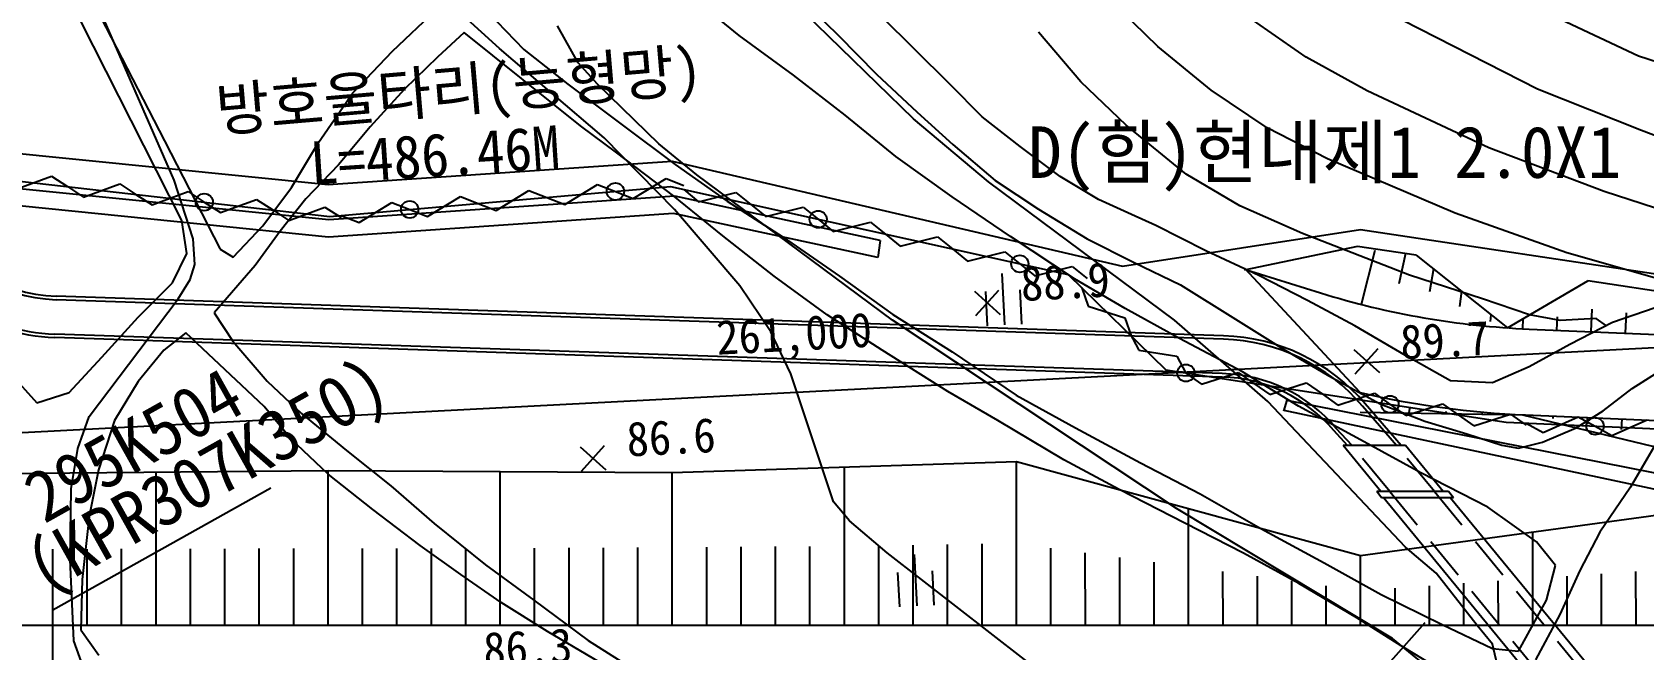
# Model space of a CAD drawing. Header units: millimetres. Extents: x 12262 to 13058, y 1103 to 1809.
# Drawn here: x 12848.4 to 12942, y 1494 to 1529.9 of the extents above; entities that cross this region are included whole.
import ezdxf
from ezdxf.xclip import XClip

# ---------------------------------------------------------------- set-up
doc = ezdxf.new("R2010")
doc.units = ezdxf.units.MM
doc.header["$LTSCALE"] = 10
doc.header["$MEASUREMENT"] = 0
doc.header["$XCLIPFRAME"] = 2
doc.linetypes.add('11-1평면$0$HIDDEN', pattern=[0.375, 0.25, -0.125])
doc.layers.add('TZ-BASE', color=253, linetype='Continuous')
doc.styles.add('GR', font='GulimChe.ttf')
doc.styles.add('HANA', font='GulimChe.ttf')

# ---------------------------------------------------------------- blocks, each defined once
blk = doc.blocks.new('JD-SGS4SX3S')
at = {"layer": 'TZ-BASE'}
for p, q in [((499.977, 75.633, 85.747), (510.486, 55.228, 85.747)), ((511.496, 50.592, 85.022), (501.466, 70.39, 85.022)), ((511.052, 52.946, 86), (505.692, 65.248, 86)), ((529.954, 60.589, 87), (526.522, 63.718, 87)), ((543.876, 61.35, 88.302), (540.836, 63.849, 88.302)), ((523.746, 60.438, 85.747), (526.28, 62.833, 85.747)), ((547.455, 63.515, 90.375), (549.631, 61.366, 90.375)), ((568.21, 60.703, 91), (566.08, 62.785, 91)), ((576.834, 60.09, 92), (572.831, 62.888, 92)), ((529.796, 62.163, 88.302), (531.373, 60.541, 88.302)), ((534.534, 59.751, 88), (533.328, 61.905, 88)), ((554.019, 56.507, 89), (547.683, 62.669, 89)), ((554.073, 60.548, 94.782), (552.175, 62.433, 94.782)), ((590.278, 58.229, 93), (582.441, 62.223, 93)), ((596.147, 60.147, 94), (591.604, 62.287, 94)), ((527.9, 61.533, 86.753), (526.359, 60.097, 86.753)), ((534.66, 56.088, 86.753), (527.9, 61.533, 86.753)), ((547.038, 59.052, 88.302), (543.876, 61.35, 88.302)), ((549.631, 61.366, 90.375), (551.867, 59.096, 90.375)), ((563.734, 58.651, 90), (561.28, 61.548, 90)), ((521.434, 58.021, 85.747), (523.746, 60.438, 85.747)), ((526.359, 60.097, 86.753), (524.434, 58.22, 86.753)), ((536.036, 55.403, 87), (529.954, 60.589, 87)), ((531.373, 60.541, 88.302), (533.933, 58.529, 88.302)), ((556.129, 58.519, 94.782), (554.073, 60.548, 94.782)), ((571.31, 58.178, 91), (568.21, 60.703, 91)), ((580.382, 58.136, 92), (576.834, 60.09, 92)), ((598.492, 59.388, 94), (596.147, 60.147, 94)), ((535.642, 58.521, 88), (534.534, 59.751, 88)), ((550.038, 56.715, 88.302), (547.038, 59.052, 88.302)), ((551.867, 59.096, 90.375), (554.225, 56.884, 90.375)), ((524.434, 58.22, 86.753), (522.445, 56.041, 86.753)), ((533.933, 58.529, 88.302), (537.075, 56.15, 88.302)), ((539.212, 55.055, 88), (535.642, 58.521, 88)), ((558.006, 56.613, 94.782), (556.129, 58.519, 94.782)), ((566.369, 56.126, 90), (563.734, 58.651, 90)), ((574.571, 55.985, 91), (571.31, 58.178, 91)), ((587.438, 54.82, 92), (580.382, 58.136, 92)), ((596.322, 55.829, 93), (590.278, 58.229, 93)), ((519.44, 55.119, 85.747), (521.434, 58.021, 85.747)), ((552.978, 54.318, 88.302), (550.038, 56.715, 88.302)), ((558.37, 52.832, 89), (554.019, 56.507, 89)), ((554.225, 56.884, 90.375), (556.303, 55.016, 90.375)), ((560.206, 54.886, 94.782), (558.006, 56.613, 94.782)), ((522.445, 56.041, 86.753), (520.597, 53.822, 86.753)), ((536.78, 54.523, 86.753), (534.66, 56.088, 86.753)), ((540.133, 51.23, 87), (536.036, 55.403, 87)), ((537.075, 56.15, 88.302), (540.156, 53.853, 88.302)), ((569.858, 53.295, 90), (566.369, 56.126, 90)), ((578.066, 54.186, 91), (574.571, 55.985, 91)), ((606.393, 51.993, 93), (596.322, 55.829, 93)), ((499.998, 54.696), (519.998, 52.677)), ((499.998, 54.696), (519.998, 52.677)), ((510.486, 55.228, 85.747), (513.717, 48.924, 85.747)), ((517.87, 52.515, 85.747), (519.44, 55.119, 85.747)), ((540.061, 52.022, 86.753), (536.78, 54.523, 86.753)), ((541.428, 53.254, 88), (539.212, 55.055, 88)), ((556.26, 51.978, 88.302), (552.978, 54.318, 88.302)), ((556.303, 55.016, 90.375), (558.762, 52.925, 90.375)), ((562.527, 53.157, 94.782), (560.206, 54.886, 94.782)), ((594.152, 52.271, 92), (587.438, 54.82, 92)), ((520.597, 53.822, 86.753), (518.709, 51.845, 86.753)), ((519.998, 52.677), (539.998, 54.048)), ((519.998, 52.677), (539.998, 54.048)), ((539.998, 54.048), (566.156, 47.931)), ((539.998, 54.048), (566.156, 47.931)), ((540.156, 53.853, 88.302), (543.178, 51.716, 88.302)), ((585.49, 51.015, 91), (578.066, 54.186, 91)), ((520.03, 50.624), (500.029, 52.646)), ((501.815, 52.401), (503.915, 53.169)), ((503.915, 53.169), (504.853, 52.56)), ((504.853, 52.56), (505.79, 51.951)), ((505.79, 51.951), (507.89, 52.719)), ((507.89, 52.719), (508.827, 52.11)), ((512.149, 49.523, 86), (511.052, 52.946, 86)), ((516.203, 50.274, 85.747), (517.87, 52.515, 85.747)), ((533.747, 51.522), (535.652, 52.693)), ((535.652, 52.693), (536.692, 52.282)), ((537.731, 51.871), (539.637, 53.041)), ((539.637, 53.041), (540.676, 52.63)), ((552.789, 44.791, 88), (541.428, 53.254, 88)), ((569.189, 44.795, 89), (558.37, 52.832, 89)), ((558.762, 52.925, 90.375), (561.285, 51.255, 90.375)), ((564.771, 51.813, 94.782), (562.527, 53.157, 94.782)), ((572.981, 51.448, 90), (569.858, 53.295, 90)), ((520.014, 49.62), (500.013, 51.643)), ((508.827, 52.11), (509.765, 51.5)), ((509.765, 51.5), (511.864, 52.269)), ((511.864, 52.269), (512.802, 51.659)), ((512.802, 51.659), (513.739, 51.05)), ((513.739, 51.05), (515.839, 51.818)), ((515.839, 51.818), (516.776, 51.209)), ((518.709, 51.845, 86.753), (517.206, 49.965, 86.753)), ((540.142, 51.999), (520.03, 50.624)), ((521.792, 50.477), (523.698, 51.647)), ((523.698, 51.647), (524.737, 51.236)), ((525.777, 50.825), (527.682, 51.996)), ((527.682, 51.996), (528.722, 51.585)), ((528.722, 51.585), (529.762, 51.174)), ((529.762, 51.174), (531.667, 52.344)), ((531.667, 52.344), (532.707, 51.933)), ((532.707, 51.933), (533.747, 51.522)), ((536.692, 52.282), (537.731, 51.871)), ((542.942, 49.706, 86.753), (540.061, 52.022, 86.753)), ((552.084, 49.429), (540.142, 51.999)), ((540.661, 52.389), (541.529, 51.685)), ((541.529, 51.685), (543.698, 52.23)), ((543.178, 51.716, 88.302), (546.442, 49.619, 88.302)), ((543.698, 52.23), (544.567, 51.527)), ((544.567, 51.527), (545.435, 50.823)), ((559.643, 49.658, 88.302), (556.26, 51.978, 88.302)), ((566.675, 50.932, 94.782), (564.771, 51.813, 94.782)), ((606.48, 48.267, 92), (594.152, 52.271, 92)), ((511.783, 48.678, 85.022), (511.496, 50.592, 85.022)), ((516.776, 51.209), (517.714, 50.599)), ((517.714, 50.599), (519.814, 51.368)), ((519.814, 51.368), (520.751, 50.758)), ((540.07, 50.991), (520.014, 49.62)), ((520.752, 50.888), (521.792, 50.477)), ((524.737, 51.236), (525.777, 50.825)), ((551.933, 48.439), (540.07, 50.991)), ((543.926, 46.787, 87), (540.133, 51.23, 87)), ((545.435, 50.823), (547.604, 51.368)), ((547.604, 51.368), (548.473, 50.664)), ((548.473, 50.664), (549.341, 49.96)), ((561.285, 51.255, 90.375), (564.109, 49.523, 90.375)), ((568.099, 50.297, 94.782), (566.675, 50.932, 94.782)), ((576.612, 49.835, 90), (572.981, 51.448, 90)), ((591.983, 48.712, 91), (585.49, 51.015, 91)), ((514.478, 48.456, 85.747), (516.203, 50.274, 85.747)), ((517.206, 49.965, 86.753), (515.763, 47.984, 86.753)), ((545.922, 47.349, 86.753), (542.942, 49.706, 86.753)), ((549.341, 49.96), (551.51, 50.505)), ((551.51, 50.505), (552.378, 49.801)), ((552.378, 49.801), (553.247, 49.097)), ((553.247, 49.097), (555.416, 49.643)), ((555.416, 49.643), (556.284, 48.939)), ((563.367, 47.195, 88.302), (559.643, 49.658, 88.302)), ((566.156, 47.931), (579.998, 50.07)), ((566.156, 47.931), (579.998, 50.07)), ((571.006, 48.827, 94.782), (568.099, 50.297, 94.782)), ((582.834, 47.413, 90), (576.612, 49.835, 90)), ((579.998, 50.07), (599.998, 47.071)), ((579.998, 50.07), (599.998, 47.071)), ((512.254, 48.041, 86), (512.149, 49.523, 86)), ((513.717, 48.924, 85.747), (514.478, 48.456, 85.747)), ((546.442, 49.619, 88.302), (549.704, 47.36, 88.302)), ((552.084, 49.429), (551.933, 48.439)), ((556.284, 48.939), (557.153, 48.235)), ((557.153, 48.235), (559.322, 48.78)), ((559.322, 48.78), (560.19, 48.076)), ((564.109, 49.523, 90.375), (566.795, 48.174, 90.375)), ((574.074, 47.394, 94.782), (571.006, 48.827, 94.782)), ((579.806, 49.087), (573.234, 47.709)), ((583.233, 48.573), (579.806, 49.087)), ((580.823, 48.842), (580.024, 45.717)), ((604.169, 45.235, 91), (591.983, 48.712, 91)), ((280, 26.658), (700, 48.59)), ((510.945, 46.974, 85.022), (511.783, 48.678, 85.022)), ((511.986, 47.161, 86), (512.254, 48.041, 86)), ((515.763, 47.984, 86.753), (513.366, 45.225, 86.753)), ((560.19, 48.076), (561.059, 47.372)), ((561.059, 47.372), (563.227, 47.917)), ((563.227, 47.917), (564.096, 47.213)), ((566.795, 48.174, 90.375), (569.522, 46.846, 90.375)), ((579.976, 40.583), (573.261, 47.796)), ((582.596, 48.669), (582.219, 46.902)), ((583.233, 48.573), (588.526, 44.35)), ((584.23, 47.778), (584, 46.441)), ((508.958, 44.977, 85.022), (510.945, 46.974, 85.022)), ((511.283, 46.036, 86), (511.986, 47.161, 86)), ((549.004, 45.111, 86.753), (545.922, 47.349, 86.753)), ((549.704, 47.36, 88.302), (552.806, 45.123, 88.302)), ((559.154, 47.517, 88.302), (559.31, 44.521, 88.302)), ((566.312, 45.481, 88.302), (563.367, 47.195, 88.302)), ((569.522, 46.846, 90.375), (572.726, 44.849, 90.375)), ((573.315, 47.738), (577.67, 46.383)), ((576.9, 45.943, 94.782), (574.074, 47.394, 94.782)), ((587.084, 46.033, 90), (582.834, 47.413, 90)), ((588.526, 44.35), (593.201, 47.079)), ((599.905, 46.073), (593.201, 47.079)), ((572.021, 43.69), (504.189, 45.989)), ((572.027, 43.89), (504.196, 46.189)), ((506.113, 39.198, 86), (511.283, 46.036, 86)), ((545.729, 44.122, 87), (543.926, 46.787, 87)), ((557.562, 46.475, 88.866), (559.048, 45.136, 88.866)), ((557.636, 45.062, 88.866), (558.974, 46.548, 88.866)), ((558.312, 44.469, 88.302), (558.208, 46.466, 88.302)), ((560.309, 44.573, 88.302), (560.205, 46.57, 88.302)), ((563.805, 46.676), (564.17, 45.619)), ((579.666, 44.473, 94.782), (576.9, 45.943, 94.782)), ((585.859, 46.479), (585.743, 45.595)), ((589.813, 45.109, 90), (587.084, 46.033, 90)), ((506.847, 42.638, 85.022), (508.958, 44.977, 85.022)), ((513.366, 45.225, 86.753), (514.46, 43.567, 86.753)), ((552.187, 43.054, 86.753), (549.004, 45.111, 86.753)), ((552.806, 45.123, 88.302), (556.252, 42.963, 88.302)), ((564.17, 45.619), (566.299, 44.935)), ((569.478, 43.727, 88.302), (566.312, 45.481, 88.302)), ((587.568, 45.115), (587.533, 44.726)), ((591.599, 44.786, 90), (589.813, 45.109, 90)), ((591.412, 44.992), (591.379, 44.214)), ((593.432, 45.433), (593.378, 44.13)), ((597.12, 45.506, 94.782), (594.638, 44.66, 94.782)), ((595.425, 45.229), (595.376, 44.047)), ((511.727, 44.07, 86.411), (510.452, 43.054, 86.411)), ((516.283, 39.77, 86.411), (511.727, 44.07, 86.411)), ((546.892, 41.683, 87), (545.729, 44.122, 87)), ((569.291, 33.848, 88), (552.789, 44.791, 88)), ((566.299, 44.935), (566.664, 43.878)), ((566.58, 44.035), (567.107, 43.049)), ((574.609, 40.059, 89), (569.189, 44.795, 89)), ((572.726, 44.849, 90.375), (575.51, 43.117, 90.375)), ((582.61, 42.741, 94.782), (579.666, 44.473, 94.782)), ((589.431, 44.879), (589.402, 44.298)), ((589.792, 44.28), (640.336, 42.163)), ((593.675, 44.895, 90), (591.599, 44.786, 90)), ((594.638, 44.66, 94.782), (592.153, 43.391, 94.782)), ((594.275, 44.475, 90), (593.675, 44.895, 90)), ((571.953, 41.491), (504.115, 43.791)), ((571.959, 41.691), (504.122, 43.99)), ((514.46, 43.567, 86.753), (516.455, 41.257, 86.753)), ((573.125, 41.787, 88.302), (569.478, 43.727, 88.302)), ((575.51, 43.117, 90.375), (578.154, 41.568, 90.375)), ((579.611, 43.085, 89.67), (581.097, 41.746, 89.67)), ((579.685, 41.672, 89.67), (581.023, 43.158, 89.67)), ((592.153, 43.391, 94.782), (589.789, 42.081, 94.782)), ((504.94, 40.601, 85.022), (506.847, 42.638, 85.022)), ((510.452, 43.054, 86.411), (508.949, 41.234, 86.411)), ((556.012, 40.651, 86.753), (552.187, 43.054, 86.753)), ((556.252, 42.963, 88.302), (559.974, 40.439, 88.302)), ((567.107, 43.049), (569.317, 42.71)), ((569.317, 42.71), (569.845, 41.724)), ((585.215, 41.271, 94.782), (582.61, 42.741, 94.782)), ((501.547, 41.694, 85.022), (503.063, 39.991, 85.022)), ((508.949, 41.234, 86.411), (507.584, 38.971, 86.411)), ((516.455, 41.257, 86.753), (518.452, 39.37, 86.753)), ((549.359, 34.225, 87), (546.892, 41.683, 87)), ((569.845, 41.724), (570.757, 41.078)), ((570.757, 41.078), (572.886, 41.762)), ((572.886, 41.762), (573.798, 41.116)), ((576.389, 39.79, 88.302), (573.125, 41.787, 88.302)), ((578.154, 41.568, 90.375), (581.14, 39.934, 90.375)), ((587.669, 41.152, 94.782), (585.215, 41.271, 94.782)), ((589.789, 42.081, 94.782), (587.669, 41.152, 94.782)), ((595.776, 40.829, 90.375), (597.737, 42.06, 90.375)), ((503.063, 39.991, 85.022), (504.94, 40.601, 85.022)), ((558.917, 38.959, 86.753), (556.012, 40.651, 86.753)), ((559.974, 40.439, 88.302), (563.421, 38.541, 88.302)), ((573.798, 41.116), (574.711, 40.47)), ((574.711, 40.47), (576.839, 41.155)), ((576.839, 41.155), (577.752, 40.509)), ((577.752, 40.509), (578.664, 39.863)), ((578.664, 39.863), (580.793, 40.547)), ((580.793, 40.547), (581.705, 39.901)), ((594.096, 39.533, 90.375), (595.776, 40.829, 90.375)), ((517.838, 37.906, 86.411), (516.283, 39.77, 86.411)), ((518.452, 39.37, 86.753), (521.072, 37.217, 86.753)), ((582.603, 31.594, 89), (574.609, 40.059, 89)), ((575.702, 40.15), (575.523, 39.501)), ((575.537, 39.559), (599.977, 34.352)), ((575.702, 40.15), (599.934, 35.356)), ((580.197, 37.728, 88.302), (576.389, 39.79, 88.302)), ((579.969, 39.453), (589.407, 39.293)), ((582.086, 37.501), (580.11, 39.796)), ((582.35, 37.501), (580.262, 39.926)), ((581.14, 39.934, 90.375), (583.728, 38.929, 90.375)), ((581.705, 39.901), (582.618, 39.255)), ((582.618, 39.255), (584.746, 39.94)), ((582.837, 39.669), (582.792, 39.405)), ((584.746, 39.94), (585.659, 39.294)), ((584.944, 39.489), (584.928, 39.369)), ((586.571, 38.648), (588.7, 39.333)), ((587.057, 39.452), (587.046, 39.333)), ((588.7, 39.333), (589.613, 38.687)), ((592.519, 38.539, 90.375), (594.096, 39.533, 90.375)), ((505.455, 37.327, 86), (506.113, 39.198, 86)), ((507.584, 38.971, 86.411), (506.656, 36.101, 86.411)), ((562.742, 36.675, 86.753), (558.917, 38.959, 86.753)), ((563.421, 38.541, 88.302), (567.208, 36.5, 88.302)), ((579.497, 37.501), (578.583, 38.505)), ((583.728, 38.929, 90.375), (586.177, 38.185, 90.375)), ((585.659, 39.294), (586.571, 38.648)), ((589.151, 39.305), (589.151, 39.297)), ((589.407, 39.293), (599.876, 36.761)), ((589.583, 39.285), (640.127, 37.167)), ((589.625, 38.813), (590.602, 38.269)), ((590.56, 37.709, 90.375), (592.519, 38.539, 90.375)), ((590.602, 38.269), (592.644, 39.181)), ((591.17, 39.218), (591.164, 39.078)), ((592.644, 39.181), (593.621, 38.638)), ((593.168, 39.135), (593.153, 38.757)), ((593.621, 38.638), (594.598, 38.094)), ((594.598, 38.094), (596.64, 39.006)), ((595.167, 39.051), (595.141, 38.436)), ((519.995, 35.837, 86.411), (517.838, 37.906, 86.411)), ((534.727, 36.021, 86.552), (536.066, 37.507, 86.552)), ((579.227, 37.501), (578.433, 38.373)), ((583.503, 35.912, 88.302), (580.197, 37.728, 88.302)), ((586.177, 38.185, 90.375), (588.205, 37.526, 90.375)), ((588.205, 37.526, 90.375), (589.17, 37.357, 90.375)), ((589.17, 37.357, 90.375), (590.56, 37.709, 90.375)), ((597.18, 37.637, 89.328), (595.672, 35.094, 89.328)), ((505.06, 34.992, 86), (505.455, 37.327, 86)), ((521.072, 37.217, 86.753), (523.632, 35.165, 86.753)), ((534.653, 37.434, 86.552), (536.139, 36.095, 86.552)), ((539.998, 35.938), (559.998, 36.579)), ((559.998, 27.059), (559.997, 36.579)), ((559.998, 36.579), (579.998, 31.11)), ((565.969, 34.96, 86.753), (562.742, 36.675, 86.753)), ((499.998, 35.866), (519.998, 36.047)), ((506.656, 36.101, 86.411), (506.112, 33.387, 86.411)), ((509.998, 27.056), (509.997, 35.956)), ((522.595, 33.785, 86.411), (519.995, 35.837, 86.411)), ((519.998, 27.057), (519.997, 36.047)), ((519.998, 36.047), (539.998, 35.938)), ((529.998, 27.057), (529.997, 35.992)), ((539.998, 27.058), (539.997, 35.938)), ((549.998, 27.058), (549.997, 36.258)), ((567.208, 36.5, 88.302), (570.676, 34.702, 88.302)), ((587.392, 33.93, 88.302), (583.503, 35.912, 88.302)), ((505.001, 30.89, 86), (505.06, 34.992, 86)), ((523.632, 35.165, 86.753), (526.151, 32.972, 86.753)), ((569.778, 32.999, 86.753), (565.969, 34.96, 86.753)), ((570.676, 34.702, 88.302), (574.202, 32.683, 88.302)), ((581.218, 34.476), (580.931, 34.826)), ((585.106, 34.826), (580.931, 34.826)), ((585.394, 34.476), (585.106, 34.826)), ((595.672, 35.094, 89.328), (593.901, 32.471, 89.328)), ((525.336, 31.691, 86.411), (522.595, 33.785, 86.411)), ((550.291, 33.12, 87), (549.359, 34.225, 87)), ((581.84, 26.283, 88), (569.291, 33.848, 88)), ((569.998, 27.059), (569.998, 33.844)), ((579.998, 31.11), (599.998, 33.851)), ((585.394, 34.476), (581.218, 34.476)), ((581.337, 34.476), (638.534, -35.102)), ((585.22, 34.476), (642.417, -35.102)), ((590.214, 31.916, 88.302), (587.392, 33.93, 88.302)), ((506.112, 33.387, 86.411), (505.701, 29.709, 86.411)), ((526.151, 32.972, 86.753), (529.151, 30.575, 86.753)), ((552.474, 31.272, 87), (550.291, 33.12, 87)), ((573.185, 31.242, 86.753), (569.778, 32.999, 86.753)), ((574.202, 32.683, 88.302), (577.869, 30.683, 88.302)), ((589.998, 27.06), (589.998, 32.48)), ((591.33, 30.54, 88.302), (590.214, 31.916, 88.302)), ((593.901, 32.471, 89.328), (592.736, 30.247, 89.328)), ((503.999, 27.056), (503.998, 31.475)), ((505.999, 27.056), (505.998, 31.485)), ((507.999, 27.056), (507.998, 31.496)), ((511.999, 27.056), (511.998, 31.508)), ((513.999, 27.056), (513.998, 31.51)), ((515.999, 27.057), (515.998, 31.512)), ((517.999, 27.057), (517.998, 31.514)), ((521.999, 27.057), (521.998, 31.517)), ((523.999, 27.057), (523.998, 31.519)), ((527.718, 30.003, 86.411), (525.336, 31.691, 86.411)), ((525.999, 27.057), (525.998, 31.521)), ((527.999, 27.057), (527.998, 31.523)), ((531.999, 27.057), (531.998, 31.538)), ((533.999, 27.057), (533.998, 31.551)), ((535.999, 27.058), (535.998, 31.565)), ((537.999, 27.058), (537.998, 31.578)), ((541.999, 27.058), (541.998, 31.605)), ((543.999, 27.058), (543.998, 31.618)), ((545.999, 27.058), (545.998, 31.632)), ((547.999, 27.058), (547.998, 31.645)), ((551.999, 27.058), (551.998, 31.69)), ((562.84, 23.237, 87), (552.474, 31.272, 87)), ((553.999, 27.058), (553.998, 31.722)), ((554.058, 31.176, 86.692), (554.215, 28.18, 86.692)), ((555.999, 27.059), (555.998, 31.755)), ((557.999, 27.059), (557.998, 31.787)), ((561.999, 27.059), (561.998, 31.545)), ((563.999, 27.059), (563.998, 31.272)), ((565.999, 27.059), (565.998, 30.999)), ((576.411, 29.487, 86.753), (573.185, 31.242, 86.753)), ((579.998, 27.06), (579.998, 31.11)), ((584.392, 30.078, 89), (582.603, 31.594, 89)), ((505.223, 26.143, 86), (505.001, 30.89, 86)), ((530.06, 28.375, 86.411), (527.718, 30.003, 86.411)), ((529.151, 30.575, 86.753), (531.953, 28.52, 86.753)), ((553.216, 28.128, 86.692), (553.112, 30.125, 86.692)), ((555.213, 28.232, 86.692), (555.109, 30.229, 86.692)), ((567.999, 27.059), (567.998, 30.725)), ((571.999, 27.059), (571.998, 30.178)), ((577.869, 30.683, 88.302), (581.196, 28.846, 88.302)), ((586.77, 27.036, 89), (584.392, 30.078, 89)), ((590.791, 28.511, 88.302), (591.33, 30.54, 88.302)), ((592.736, 30.247, 89.328), (591.57, 27.68, 89.328)), ((593.999, 27.06), (593.998, 30.045)), ((595.999, 27.061), (595.998, 30.182)), ((505.701, 29.709, 86.411), (505.618, 26.792, 86.411)), ((573.999, 27.059), (573.998, 29.905)), ((575.999, 27.06), (575.998, 29.632)), ((579.777, 27.489, 86.753), (576.411, 29.487, 86.753)), ((577.999, 27.06), (577.998, 29.358)), ((581.999, 27.06), (581.998, 29.222)), ((583.999, 27.06), (583.998, 29.359)), ((585.999, 27.06), (585.998, 29.496)), ((587.999, 27.06), (587.998, 29.633)), ((591.999, 27.06), (591.998, 29.907)), ((532.743, 26.703, 86.411), (530.06, 28.375, 86.411)), ((531.953, 28.52, 86.753), (535.114, 26.162, 86.753)), ((581.196, 28.846, 88.302), (584.744, 27.109, 88.302)), ((589.179, 25.545, 88.302), (590.791, 28.511, 88.302)), ((582.499, 25.758, 86.753), (579.777, 27.489, 86.753)), ((583.726, 27.195), (581.736, 24.95)), ((591.57, 27.68, 89.328), (590.162, 25.054, 89.328)), ((427.721, 27.052), (672.591, 27.064)), ((505.618, 26.792, 86.411), (506.673, 25.315, 86.411)), ((535.768, 24.91, 86.411), (532.743, 26.703, 86.411)), ((584.699, 23.961, 88), (581.84, 26.283, 88)), ((584.744, 27.109, 88.302), (587.651, 25.698, 88.302)), ((587.665, 25.964, 89), (586.77, 27.036, 89)), ((505.742, 24.69, 86), (505.223, 26.143, 86)), ((535.114, 26.162, 86.753), (538.598, 23.962, 86.753)), ((585.325, 24.066, 86.753), (582.499, 25.758, 86.753)), ((587.651, 25.698, 88.302), (589.179, 25.545, 88.302)), ((588.147, 23.891, 89), (587.665, 25.964, 89))]:
    blk.add_line(p, q, dxfattribs=at)
at = {"layer": 'TZ-BASE', "ltscale": 0.2}
for p, q in [((499.855, 53.127), (520.104, 50.831)), ((520.104, 50.831), (539.884, 52.561)), ((539.884, 52.561), (563.011, 47.453)), ((563.011, 47.453), (568.684, 41.902)), ((568.684, 41.902), (588.46, 38.864)), ((588.46, 38.864), (630.826, 37.008))]:
    blk.add_line(p, q, dxfattribs=at)
at = {"layer": 'TZ-BASE', "extrusion": (-5.46165e-15, -5.92422e-16, -1)}
for p, q in [((582.604, 37.501), (578.98, 37.501)), ((581.17, 34.836), (578.98, 37.501)), ((584.795, 34.836), (582.604, 37.501))]:
    blk.add_line(p, q, dxfattribs=at)
at = {"layer": 'TZ-BASE', "linetype": '11-1평면$0$HIDDEN', "extrusion": (-5.46165e-15, -5.92422e-16, -1)}
for p, q in [((581.696, 34.826), (579.497, 37.501)), ((584.286, 34.826), (582.086, 37.501))]:
    blk.add_line(p, q, dxfattribs=at)
at = {"layer": 'TZ-BASE', "linetype": '11-1평면$0$HIDDEN'}
for p, q in [((581.696, 34.826), (639.469, -35.452)), ((584.286, 34.826), (642.058, -35.452))]:
    blk.add_line(p, q, dxfattribs=at)
at = {"layer": 'TZ-BASE'}
for centre in [(536.692, 52.282), (512.802, 51.659), (524.737, 51.236), (548.473, 50.664), (560.19, 48.076), (569.845, 41.724), (581.705, 39.901), (593.621, 38.638)]:
    blk.add_circle(centre, 0.5, dxfattribs=at)
for centre, radius, start, end in [((504.494, 54.984), 9, 206.11505, 268.05846), ((504.494, 54.984), 8.8, 206.11505, 268.05846), ((504.494, 54.984), 11.2, 206.11505, 268.05846), ((504.494, 54.984), 11, 206.11505, 268.05846), ((591.781, 91.739), 47.5, 252.71901, 267.6011), ((571.71, 32.694), 11, 40.21371, 88.3802), ((571.71, 32.694), 11.2, 40.21835, 88.37732), ((571.71, 32.694), 8.8, 40.18975, 88.41818), ((571.71, 32.694), 9, 40.21371, 88.41416), ((591.781, 91.739), 52.5, 257.00579, 267.6011)]:
    blk.add_arc(centre, radius, start, end, dxfattribs=at)
at = {"layer": 'TZ-BASE', "style": 'HANA'}
for s, height, rotation, p in [('방호울타리(능형망)', 2.5, 4.89797, (513.582, 55.757)), ('D(함)현내제1 2.0X1 사50%%D', 3, 0.00261, (560.684, 53.068)), ('L=486.46M', 2.5, 3.81897, (519.032, 52.675)), ('88.9', 2, 2.9893, (560.302, 45.91, 88.866)), ('261,000', 2, 2.9893, (542.609, 42.786)), ('89.7', 2, 2.9893, (582.351, 42.52, 89.671)), ('86.6', 2, 2.9893, (537.394, 36.869, 86.552)), ('86.3', 2, 2.9893, (529.069, 24.638, 86.27))]:
    blk.add_text(s, height=height, rotation=rotation, dxfattribs=at).set_placement(p)

msp = doc.modelspace()

# ---------------------------------------------------------------- linework, layer by layer
at = {"layer": 'TZ-BASE', "flags": 128}
msp.add_lwpolyline([(12849.598, 1480.577), (12849.598, 1496.28), (12862.257, 1503.366)], dxfattribs=at)

# ---------------------------------------------------------------- block references
at = {"layer": 'TZ-BASE'}
ref = msp.add_blockref('JD-SGS4SX3S', (12345.598, 1468.327), dxfattribs=at)
XClip(ref).set_block_clipping_path([(0, -75.0000000001), (700.0000000116, 74.9999999999)])

# ---------------------------------------------------------------- texts
at = {"layer": 'TZ-BASE', "style": 'GR'}
for s, p in [('(KPR307K350)', (12849.089, 1497.141)), ('295K504', (12849.089, 1501.253))]:
    msp.add_text(s, height=3, rotation=29.23871, dxfattribs=at).set_placement(p)

doc.saveas('drawing.dxf')
